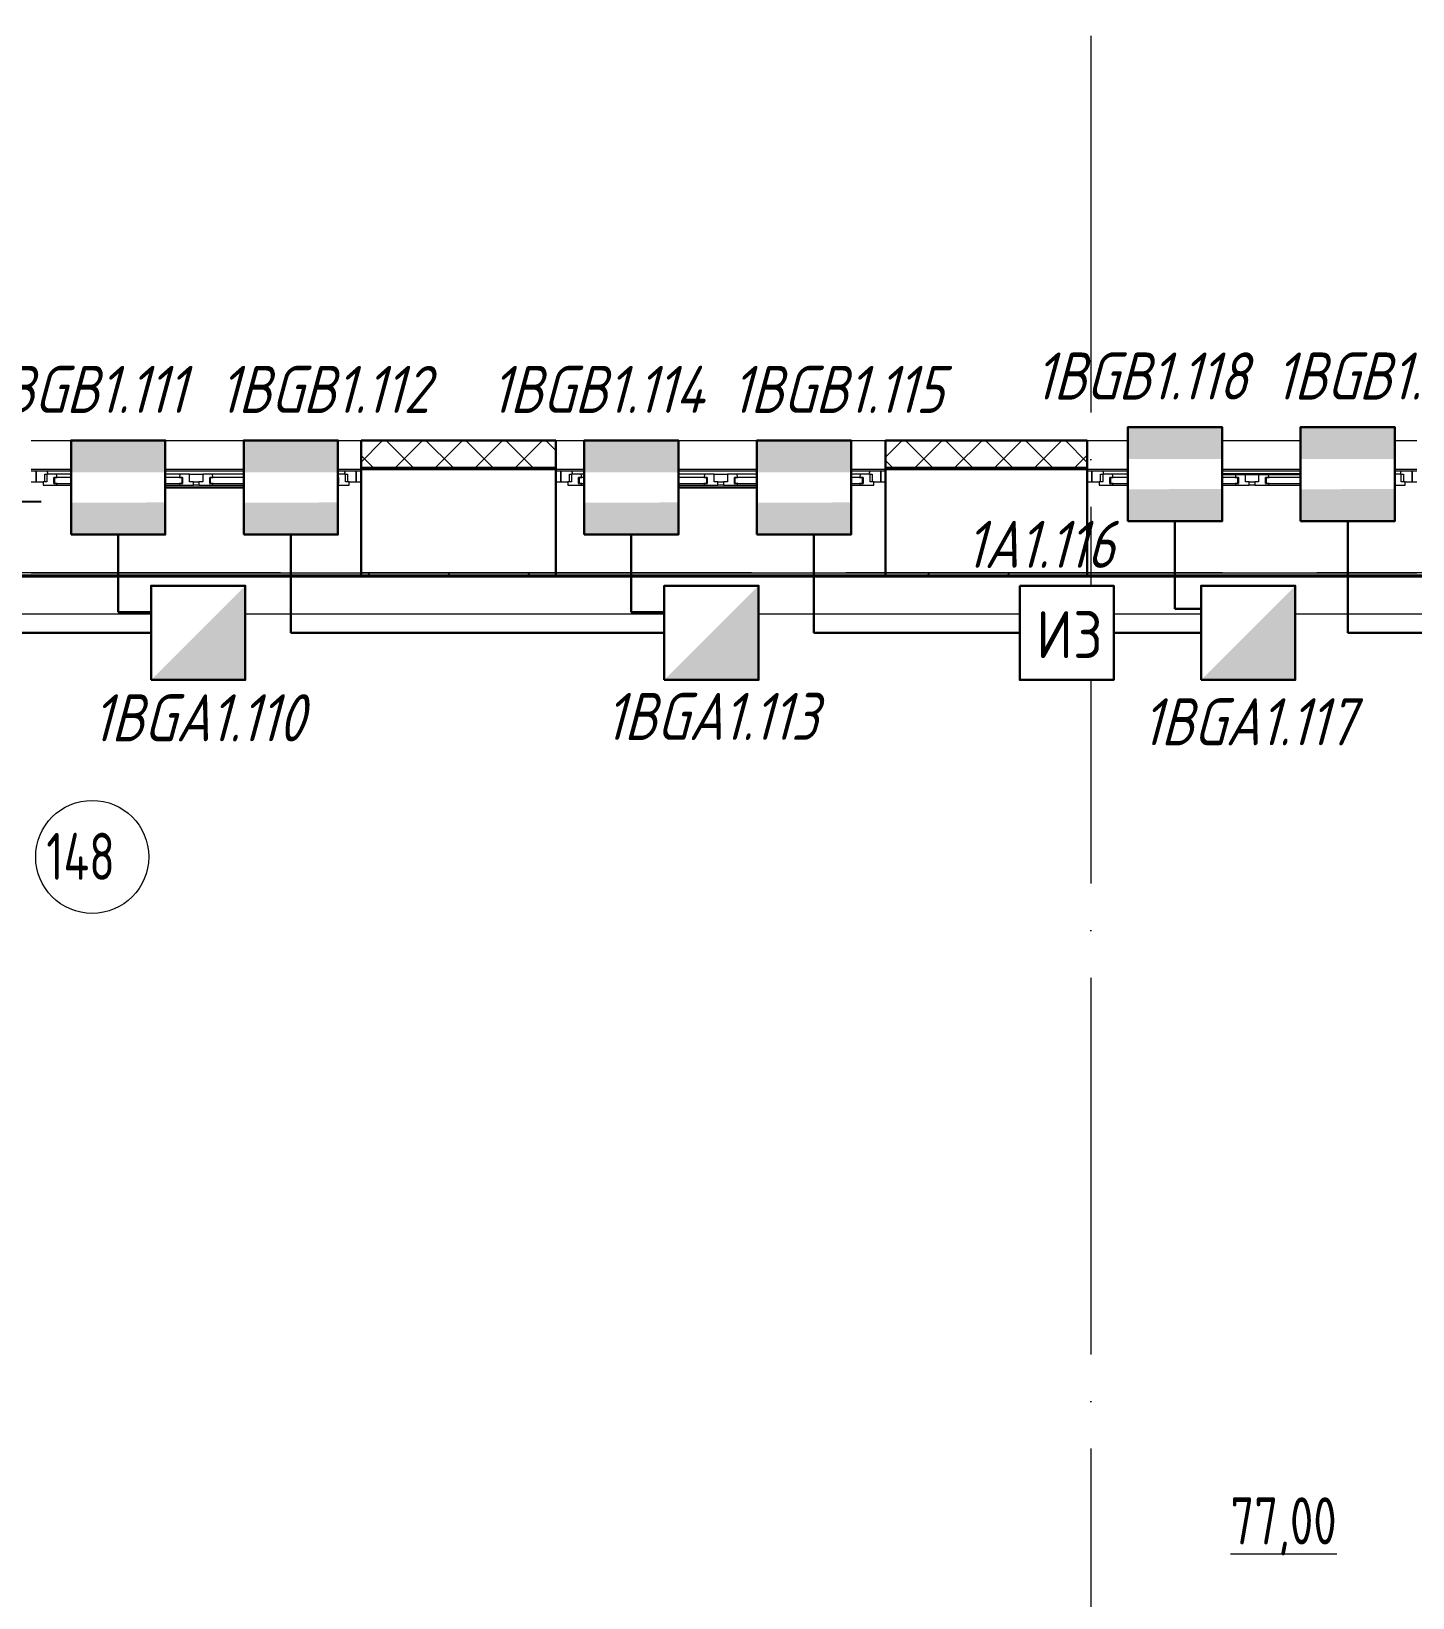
# Model space of a CAD drawing. Header units: millimetres. Extents: x -259793 to 1187961, y -549744 to 43070.
# Drawn here: x -52131 to -44798, y 21415 to 29731 of the extents above; entities that cross this region are included whole.
import ezdxf
from ezdxf import colors
from ezdxf.entities.mleader import LeaderData, LeaderLine
from ezdxf.enums import TextEntityAlignment as Align
from ezdxf.math import Vec2, Vec3

# ---------------------------------------------------------------- set-up
doc = ezdxf.new("R2010")
doc.units = ezdxf.units.MM
doc.linetypes.add('ADSK_Линия сетки', pattern=[25, 20, -2.5, 0, -2.5])
for name, color, linetype, lineweight in [('_ Окна', 7, 'Continuous', 9), ('RC-Выноски', 7, 'Continuous', 0), ('RC-Извещатели_охранные', 5, 'Continuous', 30), ('RC-Линии_связи-Адресные', 5, 'Continuous', 30), ('RC-Прочее_оборудование', 5, 'Continuous', 30), ('лс', 5, 'Continuous', 30), ('Марки помещений', 252, 'Continuous', 20), ('Ограждение', 252, 'Continuous', 9), ('Окна', 252, 'Continuous', 9), ('Оси', 252, 'Continuous', 9), ('Стены внутренние', 7, 'Continuous', 18), ('Стены наружные', 7, 'Continuous', 18), ('Стены штриховка', 7, 'Continuous', 9)]:
    doc.layers.add(name, color=color, linetype=linetype, lineweight=lineweight)
doc.layers.add('RC-Позиционные_обозначения', color=7, linetype='Continuous')
doc.styles.add('GOST Common_3', font='', dxfattribs={"height": 3.5})
doc.styles.add('ISOCPEUR', font='isocpeur.ttf', dxfattribs={"width": 0.9, "height": 350})
doc.styles.add('RubezhCAD', font='', dxfattribs={"oblique": 10})
doc.styles.get("Standard").update_dxf_attribs({"font": ''})
doc.styles.get('GOST Common_3').set_extended_font_data('GOST 2.304 type A')
doc.styles.get('RubezhCAD').set_extended_font_data('GOST type A')
doc.styles.get('Standard').set_extended_font_data('GOST type B')

# ---------------------------------------------------------------- blocks, each defined once
blk = doc.blocks.new('RC-UGO-IOZ-02')
at = {"layer": 'RC-Извещатели_охранные'}
blk.add_attdef('PSTN', text='', height=2.5, dxfattribs=at).set_placement((0.977, 2.603), align=Align.BOTTOM_LEFT)
blk.add_wipeout([(2.5, -2.5), (2.5, 2.5), (-2.5, 2.5), (-2.5, -2.5)]).dxf.layer = 'RC-Извещатели_охранные'
blk.add_wipeout([(-2.5, -2.5), (-2.5, 2.5), (2.5, 2.5), (2.5, -2.5)]).dxf.layer = 'RC-Извещатели_охранные'
h = blk.add_hatch(color=256, dxfattribs=at)
h.dxf.hatch_style = 1
h.paths.add_polyline_path([(2.5, -2.5), (2.5, 2.5), (0, 0), (-2.5, -2.5)])
blk.add_lwpolyline([(-2.5, -2.5), (2.5, -2.5), (2.5, 2.5), (-2.5, 2.5)], close=True, dxfattribs=at)
blk = doc.blocks.new('RC-UGO-IOM-02')
at = {"layer": 'RC-Извещатели_охранные'}
blk.add_point((0, 0), dxfattribs=at)
blk.add_attdef('PSTN', text='', height=2.5, dxfattribs=at).set_placement((0.977, 2.603), align=Align.BOTTOM_LEFT)
blk.add_wipeout([(2.5, -2.5), (2.5, 2.5), (-2.5, 2.5), (-2.5, -2.5)]).dxf.layer = 'RC-Извещатели_охранные'
blk.add_wipeout([(-2.5, -2.5), (-2.5, 2.5), (2.5, 2.5), (2.5, -2.5)]).dxf.layer = 'RC-Извещатели_охранные'
h = blk.add_hatch(color=256, dxfattribs=at)
h.dxf.hatch_style = 1
h.paths.add_polyline_path([(2.5, 0.8), (2.5, 2.506), (-2.5, 2.499), (-2.5, 0.8)])
h = blk.add_hatch(color=256, dxfattribs=at)
h.dxf.hatch_style = 1
h.paths.add_polyline_path([(2.5, -2.5), (2.5, -0.794), (-2.5, -0.801), (-2.5, -2.5)])
blk.add_lwpolyline([(-2.5, -2.5), (2.5, -2.5), (2.5, 2.5), (-2.5, 2.5)], close=True, dxfattribs=at)
blk = doc.blocks.new('RC-UGO-IZ-01')
at = {"layer": 'RC-Прочее_оборудование'}
blk.add_point((2.5, 0), dxfattribs=at)
blk.add_attdef('PSTN', text='', height=2.5, dxfattribs=at).set_placement((5.664, 2.581), align=Align.BOTTOM_CENTER)
blk.add_wipeout([(2.493, -2.499), (-2.493, -2.499), (-2.493, 2.499), (2.493, 2.499)]).dxf.layer = 'RC-Прочее_оборудование'
blk.add_wipeout([(-2.493, -2.499), (-2.493, 2.499), (2.493, 2.499), (2.493, -2.499)]).dxf.layer = 'RC-Прочее_оборудование'
blk.add_lwpolyline([(-2.493, 2.499), (2.493, 2.499), (2.493, -2.499), (-2.493, -2.499), (-2.493, 2.499)], close=True, dxfattribs=at)
blk.add_lwpolyline([(-2.493, 2.499), (-2.487, 2.499)], dxfattribs=at)
blk.add_lwpolyline([(-2.493, 2.499), (-2.487, 2.499)], dxfattribs=at)
at = {"layer": 'RC-Прочее_оборудование', "ltscale": 100, "style": 'ISOCPEUR', "width": 0.9}
blk.add_text('ИЗ', height=2.5, dxfattribs=at).set_placement((0.145, -0.085), align=Align.MIDDLE)
blk = doc.blocks.new('1 этаж')
at = {"layer": '_ Окна', "color": 251, "true_color": 0x636466}
for p, q in [((-52105.8, 27396.3), (-52130.8, 27396.3)), ((-52105.8, 27338.3), (-52105.8, 27396.3)), ((-52007.8, 27362.3), (-52010.8, 27362.3)), ((-52010.8, 27362.3), (-52010.8, 27330.3)), ((-51330.8, 27362.3), (-52007.8, 27362.3)), ((-52007.8, 27362.3), (-52007.8, 27330.3)), ((-52007.8, 27330.3), (-52007.8, 27362.3)), ((-51330.8, 27330.3), (-51330.8, 27362.3)), ((-51330.8, 27362.3), (-51330.8, 27330.3)), ((-51327.8, 27362.3), (-51330.8, 27362.3)), ((-51327.8, 27330.3), (-51327.8, 27362.3)), ((-51180.8, 27362.3), (-51183.8, 27362.3)), ((-51183.8, 27362.3), (-51183.8, 27330.3)), ((-50503.8, 27362.3), (-51180.8, 27362.3)), ((-51180.8, 27362.3), (-51180.8, 27330.3)), ((-51180.8, 27330.3), (-51180.8, 27362.3)), ((-50503.8, 27330.3), (-50503.8, 27362.3)), ((-50503.8, 27362.3), (-50503.8, 27330.3)), ((-50500.8, 27362.3), (-50503.8, 27362.3)), ((-50500.8, 27330.3), (-50500.8, 27362.3)), ((-50380.8, 27396.3), (-50405.8, 27396.3)), ((-50405.8, 27396.3), (-50405.8, 27338.3)), ((-49320.8, 27396.3), (-49345.8, 27396.3)), ((-49320.8, 27338.3), (-49320.8, 27396.3)), ((-49222.8, 27362.3), (-49225.8, 27362.3)), ((-49225.8, 27362.3), (-49225.8, 27330.3)), ((-48545.8, 27362.3), (-49222.8, 27362.3)), ((-49222.8, 27362.3), (-49222.8, 27330.3)), ((-49222.8, 27330.3), (-49222.8, 27362.3)), ((-48545.8, 27330.3), (-48545.8, 27362.3)), ((-48545.8, 27362.3), (-48545.8, 27330.3)), ((-48542.8, 27362.3), (-48545.8, 27362.3)), ((-48542.8, 27330.3), (-48542.8, 27362.3)), ((-48395.8, 27362.3), (-48398.8, 27362.3)), ((-48398.8, 27362.3), (-48398.8, 27330.3)), ((-47718.8, 27362.3), (-48395.8, 27362.3)), ((-48395.8, 27362.3), (-48395.8, 27330.3)), ((-48395.8, 27330.3), (-48395.8, 27362.3)), ((-47718.8, 27330.3), (-47718.8, 27362.3)), ((-47718.8, 27362.3), (-47718.8, 27330.3)), ((-47715.8, 27362.3), (-47718.8, 27362.3)), ((-47715.8, 27330.3), (-47715.8, 27362.3)), ((-47595.8, 27396.3), (-47620.8, 27396.3)), ((-47620.8, 27396.3), (-47620.8, 27338.3)), ((-46500.8, 27396.3), (-46525.8, 27396.3)), ((-46500.8, 27338.3), (-46500.8, 27396.3)), ((-46402.8, 27362.3), (-46405.8, 27362.3)), ((-46405.8, 27362.3), (-46405.8, 27330.3)), ((-45725.8, 27362.3), (-46402.8, 27362.3)), ((-46402.8, 27362.3), (-46402.8, 27330.3)), ((-46402.8, 27330.3), (-46402.8, 27362.3)), ((-45725.8, 27330.3), (-45725.8, 27362.3)), ((-45725.8, 27362.3), (-45725.8, 27330.3)), ((-45722.8, 27362.3), (-45725.8, 27362.3)), ((-45722.8, 27330.3), (-45722.8, 27362.3)), ((-45575.8, 27362.3), (-45578.8, 27362.3)), ((-45578.8, 27362.3), (-45578.8, 27330.3)), ((-44898.8, 27362.3), (-45575.8, 27362.3)), ((-45575.8, 27362.3), (-45575.8, 27330.3)), ((-45575.8, 27330.3), (-45575.8, 27362.3)), ((-44898.8, 27330.3), (-44898.8, 27362.3)), ((-44898.8, 27362.3), (-44898.8, 27330.3)), ((-44895.8, 27362.3), (-44898.8, 27362.3)), ((-44895.8, 27330.3), (-44895.8, 27362.3)), ((-44775.8, 27396.3), (-44800.8, 27396.3)), ((-44800.8, 27396.3), (-44800.8, 27338.3)), ((-52130.8, 27338.3), (-52105.8, 27338.3)), ((-52010.8, 27330.3), (-52007.8, 27330.3)), ((-52007.8, 27330.3), (-51330.8, 27330.3)), ((-51330.8, 27330.3), (-51327.8, 27330.3)), ((-51183.8, 27330.3), (-51180.8, 27330.3)), ((-51180.8, 27330.3), (-50503.8, 27330.3)), ((-50503.8, 27330.3), (-50500.8, 27330.3)), ((-50405.8, 27338.3), (-50380.8, 27338.3)), ((-49345.8, 27338.3), (-49320.8, 27338.3)), ((-49225.8, 27330.3), (-49222.8, 27330.3)), ((-49222.8, 27330.3), (-48545.8, 27330.3)), ((-48545.8, 27330.3), (-48542.8, 27330.3)), ((-48398.8, 27330.3), (-48395.8, 27330.3)), ((-48395.8, 27330.3), (-47718.8, 27330.3)), ((-47718.8, 27330.3), (-47715.8, 27330.3)), ((-47620.8, 27338.3), (-47595.8, 27338.3)), ((-46525.8, 27338.3), (-46500.8, 27338.3)), ((-46405.8, 27330.3), (-46402.8, 27330.3)), ((-46402.8, 27330.3), (-45725.8, 27330.3)), ((-45725.8, 27330.3), (-45722.8, 27330.3)), ((-45578.8, 27330.3), (-45575.8, 27330.3)), ((-45575.8, 27330.3), (-44898.8, 27330.3)), ((-44898.8, 27330.3), (-44895.8, 27330.3)), ((-44800.8, 27338.3), (-44775.8, 27338.3))]:
    blk.add_line(p, q, dxfattribs=at)
at = {"layer": '_ Окна', "color": 251, "lineweight": 18, "true_color": 0x636466}
for p, q in [((-52046.4, 27396.3), (-52105.8, 27396.3)), ((-52105.8, 27396.3), (-52105.8, 27338.3)), ((-52059.8, 27338.3), (-52059.8, 27379.3)), ((-52059.8, 27379.3), (-52047.8, 27379.3)), ((-52047.8, 27379.3), (-52047.8, 27338.3)), ((-51997.4, 27379.3), (-52047.8, 27379.3)), ((-52041.8, 27379.3), (-52046.4, 27396.3)), ((-52010.8, 27330.3), (-52010.8, 27362.3)), ((-52010.8, 27362.3), (-51992.8, 27362.3)), ((-51992.8, 27362.3), (-51997.4, 27379.3)), ((-51341.2, 27379.3), (-51345.8, 27362.3)), ((-51345.8, 27362.3), (-51327.8, 27362.3)), ((-51290.8, 27379.3), (-51341.2, 27379.3)), ((-51327.8, 27362.3), (-51327.8, 27330.3)), ((-51290.8, 27338.3), (-51290.8, 27379.3)), ((-51220.8, 27379.3), (-51220.8, 27338.3)), ((-51170.4, 27379.3), (-51220.8, 27379.3)), ((-51183.8, 27330.3), (-51183.8, 27362.3)), ((-51183.8, 27362.3), (-51165.8, 27362.3)), ((-51165.8, 27362.3), (-51170.4, 27379.3)), ((-50514.2, 27379.3), (-50518.8, 27362.3)), ((-50518.8, 27362.3), (-50500.8, 27362.3)), ((-50463.8, 27379.3), (-50514.2, 27379.3)), ((-50500.8, 27362.3), (-50500.8, 27330.3)), ((-50465.2, 27396.3), (-50469.8, 27379.3)), ((-50405.8, 27396.3), (-50465.2, 27396.3)), ((-50463.8, 27338.3), (-50463.8, 27379.3)), ((-50463.8, 27379.3), (-50451.8, 27379.3)), ((-50451.8, 27379.3), (-50451.8, 27338.3)), ((-50405.8, 27338.3), (-50405.8, 27396.3)), ((-49261.4, 27396.3), (-49320.8, 27396.3)), ((-49320.8, 27396.3), (-49320.8, 27338.3)), ((-49274.8, 27338.3), (-49274.8, 27379.3)), ((-49274.8, 27379.3), (-49262.8, 27379.3)), ((-49262.8, 27379.3), (-49262.8, 27338.3)), ((-49212.4, 27379.3), (-49262.8, 27379.3)), ((-49256.8, 27379.3), (-49261.4, 27396.3)), ((-49225.8, 27330.3), (-49225.8, 27362.3)), ((-49225.8, 27362.3), (-49207.8, 27362.3)), ((-49207.8, 27362.3), (-49212.4, 27379.3)), ((-48556.2, 27379.3), (-48560.8, 27362.3)), ((-48560.8, 27362.3), (-48542.8, 27362.3)), ((-48505.8, 27379.3), (-48556.2, 27379.3)), ((-48542.8, 27362.3), (-48542.8, 27330.3)), ((-48505.8, 27338.3), (-48505.8, 27379.3)), ((-48435.8, 27379.3), (-48435.8, 27338.3)), ((-48385.4, 27379.3), (-48435.8, 27379.3)), ((-48398.8, 27330.3), (-48398.8, 27362.3)), ((-48398.8, 27362.3), (-48380.8, 27362.3)), ((-48380.8, 27362.3), (-48385.4, 27379.3)), ((-47729.2, 27379.3), (-47733.8, 27362.3)), ((-47733.8, 27362.3), (-47715.8, 27362.3)), ((-47678.8, 27379.3), (-47729.2, 27379.3)), ((-47715.8, 27362.3), (-47715.8, 27330.3)), ((-47680.2, 27396.3), (-47684.8, 27379.3)), ((-47620.8, 27396.3), (-47680.2, 27396.3)), ((-47678.8, 27338.3), (-47678.8, 27379.3)), ((-47678.8, 27379.3), (-47666.8, 27379.3)), ((-47666.8, 27379.3), (-47666.8, 27338.3)), ((-47620.8, 27338.3), (-47620.8, 27396.3)), ((-46441.4, 27396.3), (-46500.8, 27396.3)), ((-46500.8, 27396.3), (-46500.8, 27338.3)), ((-46454.8, 27338.3), (-46454.8, 27379.3)), ((-46454.8, 27379.3), (-46442.8, 27379.3)), ((-46442.8, 27379.3), (-46442.8, 27338.3)), ((-46392.4, 27379.3), (-46442.8, 27379.3)), ((-46436.8, 27379.3), (-46441.4, 27396.3)), ((-46405.8, 27330.3), (-46405.8, 27362.3)), ((-46405.8, 27362.3), (-46387.8, 27362.3)), ((-46387.8, 27362.3), (-46392.4, 27379.3)), ((-45736.2, 27379.3), (-45740.8, 27362.3)), ((-45740.8, 27362.3), (-45722.8, 27362.3)), ((-45685.8, 27379.3), (-45736.2, 27379.3)), ((-45722.8, 27362.3), (-45722.8, 27330.3)), ((-45685.8, 27338.3), (-45685.8, 27379.3)), ((-45615.8, 27379.3), (-45615.8, 27338.3)), ((-45565.4, 27379.3), (-45615.8, 27379.3)), ((-45578.8, 27330.3), (-45578.8, 27362.3)), ((-45578.8, 27362.3), (-45560.8, 27362.3)), ((-45560.8, 27362.3), (-45565.4, 27379.3)), ((-44909.2, 27379.3), (-44913.8, 27362.3)), ((-44913.8, 27362.3), (-44895.8, 27362.3)), ((-44858.8, 27379.3), (-44909.2, 27379.3)), ((-44895.8, 27362.3), (-44895.8, 27330.3)), ((-44860.2, 27396.3), (-44864.8, 27379.3)), ((-44800.8, 27396.3), (-44860.2, 27396.3)), ((-44858.8, 27338.3), (-44858.8, 27379.3)), ((-44858.8, 27379.3), (-44846.8, 27379.3)), ((-44846.8, 27379.3), (-44846.8, 27338.3)), ((-44800.8, 27338.3), (-44800.8, 27396.3)), ((-52105.8, 27338.3), (-52067.8, 27338.3)), ((-52047.8, 27338.3), (-52067.8, 27338.3)), ((-52067.8, 27338.3), (-52067.8, 27321.3)), ((-52067.8, 27321.3), (-52011.8, 27321.3)), ((-52011.8, 27321.3), (-52010.8, 27322.3)), ((-51992.8, 27330.3), (-52010.8, 27330.3)), ((-52010.8, 27322.3), (-52009.8, 27321.3)), ((-52009.8, 27321.3), (-51995.2, 27321.3)), ((-51995.2, 27321.3), (-51992.8, 27330.3)), ((-51327.8, 27330.3), (-51345.8, 27330.3)), ((-51345.8, 27330.3), (-51343.4, 27321.3)), ((-51343.4, 27321.3), (-51328.8, 27321.3)), ((-51328.8, 27321.3), (-51327.8, 27322.3)), ((-51327.8, 27322.3), (-51326.8, 27321.3)), ((-51326.8, 27321.3), (-51270.8, 27321.3)), ((-51270.8, 27338.3), (-51290.8, 27338.3)), ((-51270.8, 27321.3), (-51270.8, 27338.3)), ((-51220.8, 27338.3), (-51240.8, 27338.3)), ((-51240.8, 27338.3), (-51240.8, 27321.3)), ((-51240.8, 27321.3), (-51184.8, 27321.3)), ((-51184.8, 27321.3), (-51183.8, 27322.3)), ((-51165.8, 27330.3), (-51183.8, 27330.3)), ((-51183.8, 27322.3), (-51182.8, 27321.3)), ((-51182.8, 27321.3), (-51168.2, 27321.3)), ((-51168.2, 27321.3), (-51165.8, 27330.3)), ((-50500.8, 27330.3), (-50518.8, 27330.3)), ((-50518.8, 27330.3), (-50516.4, 27321.3)), ((-50516.4, 27321.3), (-50501.8, 27321.3)), ((-50501.8, 27321.3), (-50500.8, 27322.3)), ((-50500.8, 27322.3), (-50499.8, 27321.3)), ((-50499.8, 27321.3), (-50443.8, 27321.3)), ((-50443.8, 27338.3), (-50463.8, 27338.3)), ((-50443.8, 27321.3), (-50443.8, 27338.3)), ((-50443.8, 27338.3), (-50405.8, 27338.3)), ((-49320.8, 27338.3), (-49282.8, 27338.3)), ((-49262.8, 27338.3), (-49282.8, 27338.3)), ((-49282.8, 27338.3), (-49282.8, 27321.3)), ((-49282.8, 27321.3), (-49226.8, 27321.3)), ((-49226.8, 27321.3), (-49225.8, 27322.3)), ((-49207.8, 27330.3), (-49225.8, 27330.3)), ((-49225.8, 27322.3), (-49224.8, 27321.3)), ((-49224.8, 27321.3), (-49210.2, 27321.3)), ((-49210.2, 27321.3), (-49207.8, 27330.3)), ((-48542.8, 27330.3), (-48560.8, 27330.3)), ((-48560.8, 27330.3), (-48558.4, 27321.3)), ((-48558.4, 27321.3), (-48543.8, 27321.3)), ((-48543.8, 27321.3), (-48542.8, 27322.3)), ((-48542.8, 27322.3), (-48541.8, 27321.3)), ((-48541.8, 27321.3), (-48485.8, 27321.3)), ((-48485.8, 27338.3), (-48505.8, 27338.3)), ((-48485.8, 27321.3), (-48485.8, 27338.3)), ((-48435.8, 27338.3), (-48455.8, 27338.3)), ((-48455.8, 27338.3), (-48455.8, 27321.3)), ((-48455.8, 27321.3), (-48399.8, 27321.3)), ((-48399.8, 27321.3), (-48398.8, 27322.3)), ((-48380.8, 27330.3), (-48398.8, 27330.3)), ((-48398.8, 27322.3), (-48397.8, 27321.3)), ((-48397.8, 27321.3), (-48383.2, 27321.3)), ((-48383.2, 27321.3), (-48380.8, 27330.3)), ((-47715.8, 27330.3), (-47733.8, 27330.3)), ((-47733.8, 27330.3), (-47731.4, 27321.3)), ((-47731.4, 27321.3), (-47716.8, 27321.3)), ((-47716.8, 27321.3), (-47715.8, 27322.3)), ((-47715.8, 27322.3), (-47714.8, 27321.3)), ((-47714.8, 27321.3), (-47658.8, 27321.3)), ((-47658.8, 27338.3), (-47678.8, 27338.3)), ((-47658.8, 27321.3), (-47658.8, 27338.3)), ((-47658.8, 27338.3), (-47620.8, 27338.3)), ((-46500.8, 27338.3), (-46462.8, 27338.3)), ((-46442.8, 27338.3), (-46462.8, 27338.3)), ((-46462.8, 27338.3), (-46462.8, 27321.3)), ((-46462.8, 27321.3), (-46406.8, 27321.3)), ((-46406.8, 27321.3), (-46405.8, 27322.3)), ((-46387.8, 27330.3), (-46405.8, 27330.3)), ((-46405.8, 27322.3), (-46404.8, 27321.3)), ((-46404.8, 27321.3), (-46390.2, 27321.3)), ((-46390.2, 27321.3), (-46387.8, 27330.3)), ((-45722.8, 27330.3), (-45740.8, 27330.3)), ((-45740.8, 27330.3), (-45738.4, 27321.3)), ((-45738.4, 27321.3), (-45723.8, 27321.3)), ((-45723.8, 27321.3), (-45722.8, 27322.3)), ((-45722.8, 27322.3), (-45721.8, 27321.3)), ((-45721.8, 27321.3), (-45665.8, 27321.3)), ((-45665.8, 27338.3), (-45685.8, 27338.3)), ((-45665.8, 27321.3), (-45665.8, 27338.3)), ((-45615.8, 27338.3), (-45635.8, 27338.3)), ((-45635.8, 27338.3), (-45635.8, 27321.3)), ((-45635.8, 27321.3), (-45579.8, 27321.3)), ((-45579.8, 27321.3), (-45578.8, 27322.3)), ((-45560.8, 27330.3), (-45578.8, 27330.3)), ((-45578.8, 27322.3), (-45577.8, 27321.3)), ((-45577.8, 27321.3), (-45563.2, 27321.3)), ((-45563.2, 27321.3), (-45560.8, 27330.3)), ((-44895.8, 27330.3), (-44913.8, 27330.3)), ((-44913.8, 27330.3), (-44911.4, 27321.3)), ((-44911.4, 27321.3), (-44896.8, 27321.3)), ((-44896.8, 27321.3), (-44895.8, 27322.3)), ((-44895.8, 27322.3), (-44894.8, 27321.3)), ((-44894.8, 27321.3), (-44838.8, 27321.3)), ((-44838.8, 27338.3), (-44858.8, 27338.3)), ((-44838.8, 27321.3), (-44838.8, 27338.3)), ((-44838.8, 27338.3), (-44800.8, 27338.3))]:
    blk.add_line(p, q, dxfattribs=at)
at = {"layer": 'Марки помещений', "color": 251, "true_color": 0x636466}
blk.add_circle((-51807.6, 25347.9), 300, dxfattribs=at)
at = {"layer": 'Ограждение', "color": 251, "true_color": 0x636466}
for p, q in [((-52130.8, 26856.3), (-50380.8, 26856.3)), ((-49345.8, 26856.3), (-47595.8, 26856.3)), ((-46525.8, 26856.3), (-44775.8, 26856.3)), ((-44480.8, 26636.3), (-53210.8, 26636.3))]:
    blk.add_line(p, q, dxfattribs=at)
at = {"layer": 'Окна', "color": 251, "true_color": 0x636466}
for p, q in [((-50465.2, 27396.3), (-52046.4, 27396.3)), ((-51341.2, 27379.3), (-51997.4, 27379.3)), ((-51290.8, 27379.3), (-51220.8, 27379.3)), ((-50514.2, 27379.3), (-51170.4, 27379.3)), ((-47680.2, 27396.3), (-49261.4, 27396.3)), ((-48556.2, 27379.3), (-49212.4, 27379.3)), ((-48505.8, 27379.3), (-48435.8, 27379.3)), ((-47729.2, 27379.3), (-48385.4, 27379.3)), ((-44860.2, 27396.3), (-46441.4, 27396.3)), ((-45736.2, 27379.3), (-46392.4, 27379.3)), ((-45685.8, 27379.3), (-45615.8, 27379.3)), ((-44909.2, 27379.3), (-45565.4, 27379.3)), ((-52011.8, 27321.3), (-52009.8, 27321.3)), ((-51995.2, 27321.3), (-51343.4, 27321.3)), ((-51328.8, 27321.3), (-51326.8, 27321.3)), ((-51270.8, 27338.3), (-51240.8, 27338.3)), ((-51240.8, 27321.3), (-51270.8, 27321.3)), ((-51184.8, 27321.3), (-51182.8, 27321.3)), ((-51168.2, 27321.3), (-50516.4, 27321.3)), ((-50501.8, 27321.3), (-50499.8, 27321.3)), ((-49226.8, 27321.3), (-49224.8, 27321.3)), ((-49210.2, 27321.3), (-48558.4, 27321.3)), ((-48543.8, 27321.3), (-48541.8, 27321.3)), ((-48485.8, 27338.3), (-48455.8, 27338.3)), ((-48455.8, 27321.3), (-48485.8, 27321.3)), ((-48399.8, 27321.3), (-48397.8, 27321.3)), ((-48383.2, 27321.3), (-47731.4, 27321.3)), ((-47716.8, 27321.3), (-47714.8, 27321.3)), ((-46406.8, 27321.3), (-46404.8, 27321.3)), ((-46390.2, 27321.3), (-45738.4, 27321.3)), ((-45723.8, 27321.3), (-45721.8, 27321.3)), ((-45665.8, 27338.3), (-45635.8, 27338.3)), ((-45635.8, 27321.3), (-45665.8, 27321.3)), ((-45579.8, 27321.3), (-45577.8, 27321.3)), ((-45563.2, 27321.3), (-44911.4, 27321.3)), ((-44896.8, 27321.3), (-44894.8, 27321.3))]:
    blk.add_line(p, q, dxfattribs=at)
at = {"layer": 'Оси', "color": 251, "linetype": 'ADSK_Линия сетки', "ltscale": 100, "true_color": 0x636466}
for p, q in [((-46505.8, 32206.9), (-46505.8, 10956.3)), ((-805.8, 26856.3), (-72528.1, 26856.3))]:
    blk.add_line(p, q, dxfattribs=at)
at = {"layer": 'Стены внутренние', "color": 251, "true_color": 0x636466}
for p, q in [((-52130.8, 27558.3), (-50380.8, 27558.3)), ((-49345.8, 27558.3), (-47595.8, 27558.3)), ((-46525.8, 27558.3), (-44775.8, 27558.3)), ((-52130.8, 27406.3), (-50380.8, 27406.3)), ((-49345.8, 27406.3), (-47595.8, 27406.3)), ((-46525.8, 27406.3), (-44775.8, 27406.3)), ((-50380.8, 26856.3), (-49345.8, 26856.3)), ((-47595.8, 26856.3), (-46525.8, 26856.3))]:
    blk.add_line(p, q, dxfattribs=at)
at = {"layer": 'Стены внутренние', "color": 251, "lineweight": 30, "true_color": 0x636466}
for p, q in [((-49345.8, 27558.3), (-50380.8, 27558.3)), ((-50380.8, 27558.3), (-50380.8, 27416.3)), ((-49345.8, 27416.3), (-49345.8, 27558.3)), ((-46525.8, 27558.3), (-47595.8, 27558.3)), ((-47595.8, 27558.3), (-47595.8, 27416.3)), ((-46525.8, 27416.3), (-46525.8, 27558.3)), ((-49345.8, 27406.3), (-50380.8, 27406.3)), ((-50380.8, 27406.3), (-50380.8, 26856.3)), ((-49345.8, 26856.3), (-49345.8, 27406.3)), ((-46525.8, 27406.3), (-47595.8, 27406.3)), ((-47595.8, 27406.3), (-47595.8, 26856.3)), ((-46525.8, 26856.3), (-46525.8, 27406.3))]:
    blk.add_line(p, q, dxfattribs=at)
at = {"layer": 'Стены внутренние', "color": 251, "linetype": 'Continuous', "lineweight": 9, "true_color": 0x636466}
for p, q in [((-50378.8, 27445.4), (-50267.9, 27556.3)), ((-50106.3, 27416.3), (-50246.3, 27556.3)), ((-50230, 27558.3), (-50231.2, 27556.3)), ((-50195.8, 27416.3), (-50055.8, 27556.3)), ((-49894.2, 27416.3), (-50034.2, 27556.3)), ((-49983.7, 27416.3), (-49843.7, 27556.3)), ((-49682, 27416.3), (-49822, 27556.3)), ((-49771.5, 27416.3), (-49631.5, 27556.3)), ((-49469.9, 27416.3), (-49609.9, 27556.3)), ((-49559.4, 27416.3), (-49419.4, 27556.3)), ((-49347.8, 27506.3), (-49397.8, 27556.3)), ((-47593.8, 27472.7), (-47510.2, 27556.3)), ((-47348.6, 27416.3), (-47488.6, 27556.3)), ((-47438.1, 27416.3), (-47298.1, 27556.3)), ((-47323, 27556.3), (-47324.2, 27558.3)), ((-47136.4, 27416.3), (-47276.4, 27556.3)), ((-47226, 27416.3), (-47086, 27556.3)), ((-46924.3, 27416.3), (-47064.3, 27556.3)), ((-47013.8, 27416.3), (-46873.8, 27556.3)), ((-46712.2, 27416.3), (-46852.2, 27556.3)), ((-46801.7, 27416.3), (-46661.7, 27556.3)), ((-46736.4, 27556.3), (-46737.1, 27557.4)), ((-46527.8, 27444), (-46640, 27556.3)), ((-50318.4, 27416.3), (-50378.8, 27476.7)), ((-47593.8, 27450.7), (-47595.8, 27447.3)), ((-47560.7, 27416.3), (-47593.8, 27449.4)), ((-46589.6, 27416.3), (-46527.8, 27478))]:
    blk.add_line(p, q, dxfattribs=at)
at = {"layer": 'Стены наружные', "color": 251, "lineweight": 30, "true_color": 0x636466}
for p, q in [((-50380.8, 27416.3), (-50380.8, 27406.3)), ((-49345.8, 27406.3), (-49345.8, 27416.3)), ((-47595.8, 27416.3), (-47595.8, 27406.3)), ((-46525.8, 27406.3), (-46525.8, 27416.3)), ((-44480.8, 26841.3), (-53210.8, 26841.3)), ((-53210.8, 26836.3), (-44480.8, 26836.3)), ((-50380.8, 26856.3), (-50380.8, 26841.3)), ((-49345.8, 26841.3), (-49345.8, 26856.3)), ((-47595.8, 26856.3), (-47595.8, 26841.3)), ((-46525.8, 26841.3), (-46525.8, 26856.3))]:
    blk.add_line(p, q, dxfattribs=at)
at = {"layer": 'Стены наружные', "color": 251, "true_color": 0x636466}
for p, q in [((-49345.8, 26856.3), (-50380.8, 26856.3)), ((-46525.8, 26856.3), (-47595.8, 26856.3))]:
    blk.add_line(p, q, dxfattribs=at)
at = {"layer": 'Стены наружные', "color": 251, "linetype": 'Continuous', "lineweight": 9, "true_color": 0x636466}
for p, q in [((-50346.5, 26841.3), (-50331.5, 26856.3)), ((-49922.3, 26841.3), (-49907.3, 26856.3)), ((-49498, 26841.3), (-49483, 26856.3)), ((-47376.7, 26841.3), (-47361.7, 26856.3)), ((-46952.4, 26841.3), (-46937.4, 26856.3)), ((-46528.2, 26841.3), (-46525.8, 26843.6))]:
    blk.add_line(p, q, dxfattribs=at)
at = {"layer": 'Стены штриховка', "color": 251, "true_color": 0x636466}
for p, q in [((-49347.8, 27556.3), (-50378.8, 27556.3)), ((-50378.8, 27416.3), (-50378.8, 27556.3)), ((-49347.8, 27556.3), (-49347.8, 27416.3)), ((-46527.8, 27556.3), (-47593.8, 27556.3)), ((-47593.8, 27416.3), (-47593.8, 27556.3)), ((-46527.8, 27556.3), (-46527.8, 27416.3)), ((-50380.8, 27416.3), (-49345.8, 27416.3)), ((-47595.8, 27416.3), (-46525.8, 27416.3))]:
    blk.add_line(p, q, dxfattribs=at)
at = {"layer": 'Марки помещений', "color": 251, "true_color": 0x636466, "style": 'GOST Common_3', "width": 0.9}
for s, p in [('148', (-52051, 25225.7)), ('%%U77,00', (-45765.6, 21697.9))]:
    blk.add_text(s, height=250, dxfattribs=at).set_placement(p)

msp = doc.modelspace()

# ---------------------------------------------------------------- block references
msp.add_blockref('1 этаж', (0, 0))

# ---------------------------------------------------------------- next in the draw order: block references
at = {"layer": 'RC-Извещатели_охранные', "color": 1, "ltscale": 0.01}
ref = msp.add_blockref('RC-UGO-IOM-02', (-46059.87816, 27379.85918), dxfattribs=dict(at, xscale=100, yscale=100, zscale=100))
ref.add_attrib('PSTN', '1BGB1.118', dxfattribs={"layer": 'RC-Позиционные_обозначения', "height": 250, "style": 'RubezhCAD', "oblique": 15}).set_placement((-46240.21363, 27700.82447), align=Align.BOTTOM_CENTER)
ref = msp.add_blockref('RC-UGO-IOM-02', (-45143.11287, 27379.85918), dxfattribs=dict(at, xscale=100, yscale=100, zscale=100))
ref.add_attrib('PSTN', '1BGB1.119', dxfattribs={"layer": 'RC-Позиционные_обозначения', "height": 250, "style": 'RubezhCAD', "oblique": 15}).set_placement((-44965.21354, 27700.82447), align=Align.BOTTOM_CENTER)
ref = msp.add_blockref('RC-UGO-IOM-02', (-51670.08075, 27308.8213), dxfattribs=dict(at, xscale=100, yscale=100, zscale=100))
ref.add_attrib('PSTN', '1BGB1.111', dxfattribs={"layer": 'RC-Позиционные_обозначения', "height": 250, "style": 'RubezhCAD', "oblique": 15}).set_placement((-51850.41623, 27629.7866), align=Align.BOTTOM_CENTER)
ref = msp.add_blockref('RC-UGO-IOM-02', (-50753.31546, 27308.8213), dxfattribs=dict(at, xscale=100, yscale=100, zscale=100))
ref.add_attrib('PSTN', '1BGB1.112', dxfattribs={"layer": 'RC-Позиционные_обозначения', "height": 250, "style": 'RubezhCAD', "oblique": 15}).set_placement((-50575.41614, 27629.7866), align=Align.BOTTOM_CENTER)
ref = msp.add_blockref('RC-UGO-IOM-02', (-48945.82019, 27308.8213), dxfattribs=dict(at, xscale=100, yscale=100, zscale=100))
ref.add_attrib('PSTN', '1BGB1.114', dxfattribs={"layer": 'RC-Позиционные_обозначения', "height": 250, "style": 'RubezhCAD', "oblique": 15}).set_placement((-49126.15566, 27629.7866), align=Align.BOTTOM_CENTER)
ref = msp.add_blockref('RC-UGO-IOM-02', (-48029.0549, 27308.8213), dxfattribs=dict(at, xscale=100, yscale=100, zscale=100))
ref.add_attrib('PSTN', '1BGB1.115', dxfattribs={"layer": 'RC-Позиционные_обозначения', "height": 250, "style": 'RubezhCAD', "oblique": 15}).set_placement((-47851.15557, 27629.7866), align=Align.BOTTOM_CENTER)
ref = msp.add_blockref('RC-UGO-IOZ-02', (-51245.00414, 26537.23107), dxfattribs=dict(at, xscale=100, yscale=100, zscale=100))
ref.add_attrib('PSTN', '1BGA1.110', dxfattribs={"layer": 'RC-Позиционные_обозначения', "height": 250, "style": 'RubezhCAD', "oblique": 15}).set_placement((-51245.00414, 25886.14513), align=Align.BOTTOM_CENTER)
ref = msp.add_blockref('RC-UGO-IOZ-02', (-48520.74358, 26537.23107), dxfattribs=dict(at, xscale=100, yscale=100, zscale=100))
ref.add_attrib('PSTN', '1BGA1.113', dxfattribs={"layer": 'RC-Позиционные_обозначения', "height": 250, "style": 'RubezhCAD', "oblique": 15}).set_placement((-48520.74358, 25893.55273), align=Align.BOTTOM_CENTER)
ref = msp.add_blockref('RC-UGO-IOZ-02', (-45671.20548, 26537.23107), dxfattribs=dict(at, xscale=100, yscale=100, zscale=100))
ref.add_attrib('PSTN', '1BGA1.117', dxfattribs={"layer": 'RC-Позиционные_обозначения', "height": 250, "style": 'RubezhCAD', "oblique": 15}).set_placement((-45671.20548, 25865.14271), align=Align.BOTTOM_CENTER)

# ---------------------------------------------------------------- next in the draw order: linework, layer by layer
at = {"layer": 'RC-Линии_связи-Адресные'}
msp.add_line((-47977.31715, 26537.23107), (-47977.31715, 27058.8213), dxfattribs=at)
at = {"layer": 'лс'}
for p, q in [((-45809.87816, 27379.85918), (-45393.11287, 27379.85918)), ((-51420.08075, 27308.8213), (-51003.31546, 27308.8213)), ((-48695.82019, 27308.8213), (-48279.0549, 27308.8213)), ((-46059.87816, 26664.71587), (-46059.87816, 27129.85918)), ((-45143.11287, 27129.85918), (-45143.11287, 26537.23107)), ((-51670.08075, 26647.48362), (-51670.08075, 27058.8213)), ((-50753.31546, 27058.8213), (-50753.31546, 26537.23107)), ((-48945.82019, 26647.48362), (-48945.82019, 27058.8213)), ((-51495.00414, 26647.48362), (-51670.08075, 26647.48362)), ((-48770.74358, 26647.48362), (-48945.82019, 26647.48362)), ((-45921.20548, 26664.71587), (-46059.87816, 26664.71587)), ((-51495.00414, 26537.23107), (-53626.38427, 26537.23107)), ((-50753.31546, 26537.23107), (-48770.74358, 26537.23107)), ((-45143.11287, 26537.23107), (-43107.0316, 26537.23107))]:
    msp.add_line(p, q, dxfattribs=at)

# ---------------------------------------------------------------- next in the draw order: block references
at = {"layer": 'RC-Прочее_оборудование', "color": 1, "ltscale": 0.01}
ref = msp.add_blockref('RC-UGO-IZ-01', (-46634.61293, 26537.23107), dxfattribs=dict(at, xscale=100, yscale=100, zscale=100))
ref.add_attrib('PSTN', '1A1.116', (-47171.89477, 26882.23448), dxfattribs={"layer": 'RC-Позиционные_обозначения', "height": 250, "style": 'RubezhCAD', "oblique": 15})

# ---------------------------------------------------------------- next in the draw order: leaders
at = {"layer": 'RC-Выноски', "ltscale": 0.01}
ml = msp.add_multileader_mtext('Standard', dxfattribs=at)
ml.set_content('ШС1.4', color=256, style='RubezhCAD')
ml.set_leader_properties()
ml.build(insert=Vec2(0, 0))
ml.multileader.update_dxf_attribs({"has_text_frame": 1, "text_left_attachment_type": 6, "text_right_attachment_type": 6, "dogleg_length": 2, "arrow_head_size": 400, "scale": 100})
ctx = ml.context
ctx.base_point, ctx.scale, ctx.char_height, ctx.arrow_head_size, ctx.landing_gap_size, ctx.plane_origin = Vec3(-53209.73989, 27233.83698), 100, 250, 400, 100, Vec3(-340952.74842, -17310.31589)
ctx.left_attachment, ctx.right_attachment = 6, 6
notes = []
notes.append((ctx, [(0, (1, 1, 0), (-53263.41419, 27233.83698), (1, 0), 53.6743, [(0, [(-54126.6055, 27226.39966)], 0, [])])]))
ctx.mtext.insert, ctx.mtext.flow_direction = Vec3(-53109.73989, 27533.83698), 5
ctx.mtext.has_bg_fill, ctx.mtext.bg_color, ctx.mtext.bg_scale_factor, ctx.mtext.bg_transparency, ctx.mtext.use_window_bg_color = 1, -1027028792, 1.5, 0, 1
for ctx, leaders in notes:
    for number, flags, end, landing, length, lines in leaders:
        leader = LeaderData()
        leader.index, (leader.has_last_leader_line, leader.has_dogleg_vector, leader.attachment_direction) = number, flags
        leader.last_leader_point, leader.dogleg_vector, leader.dogleg_length = Vec3(end), Vec3(landing), length
        for number, points, colour, breaks in lines:
            line = LeaderLine()
            line.index, line.vertices, line.color, line.breaks = number, Vec3.list(points), colors.encode_raw_color(colour), breaks
            leader.lines.append(line)
        ctx.leaders.append(leader)

# ---------------------------------------------------------------- next in the draw order: linework, layer by layer
at = {"layer": 'лс'}
for p, q in [((-47977.31715, 26537.23107), (-46883.89808, 26537.23107)), ((-46385.32778, 26537.23107), (-45921.20548, 26537.23107))]:
    msp.add_line(p, q, dxfattribs=at)

doc.saveas('drawing.dxf')
